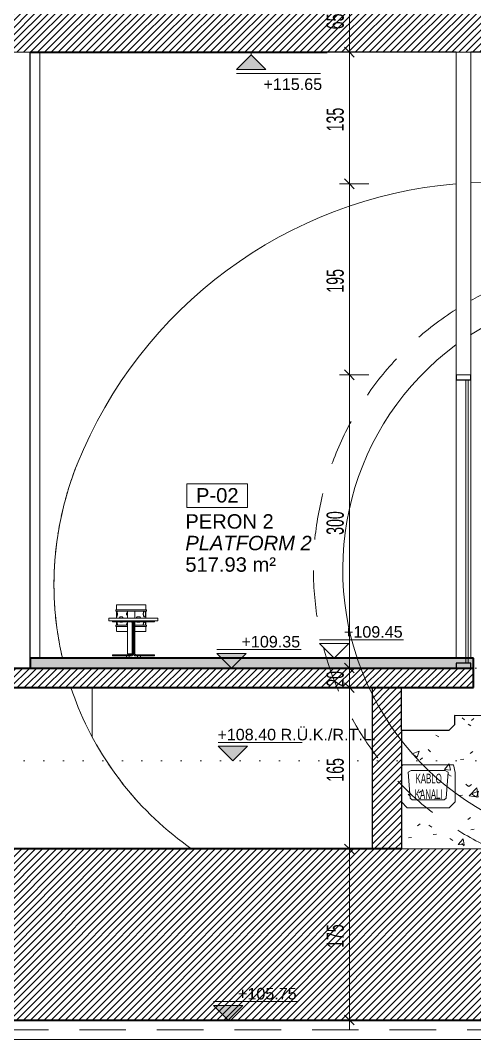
# Model space of a CAD drawing. Header units: centimetres. Extents: x 1976 to 8269, y 9888 to 14030.
# Drawn here: x 5571 to 6036, y 10555 to 11598 of the extents above; entities that cross this region are included whole.
import ezdxf

# ---------------------------------------------------------------- set-up
doc = ezdxf.new("R2010")
doc.units = ezdxf.units.CM
doc.header["$LTSCALE"] = 200
doc.linetypes.add('Dot 1mm', pattern=[0.1, 0, -0.1])
doc.linetypes.add('Overhead', pattern=[0.396875, 0.238125, -0.15875])
for name, color, linetype, lineweight in [('A-ANNO-DIMS', 211, 'Continuous', 9), ('A-ANNO-DIMS-100', 211, 'Continuous', 9), ('A-AREA-IDEN', 2, 'Continuous', 9), ('A-DETL', 90, 'Continuous', 9), ('A-DETL-GENF', 92, 'Continuous', 9), ('A-DETL-MEDM', 33, 'Continuous', 25), ('A-DETL-THIN', 151, 'Continuous', 9), ('A-FLOR', 192, 'Continuous', 9), ('A-FLOR-LEVL', 51, 'Continuous', 9), ('A-FLOR-OVHD', 1, 'Overhead', 9), ('A-FLOR-PATT', 8, 'Continuous', 9), ('A-GLAZ-CURT', 52, 'Continuous', 9), ('A-GLAZ-CWMG', 51, 'Continuous', 9), ('A-WALL', 113, 'Continuous', 9), ('A-WALL-PATT', 111, 'Continuous', 25), ('G-ANNO-DIMS', 111, 'Continuous', 9), ('G-ANNO-TEXT', 231, 'Continuous', 9), ('I-FURN', 30, 'Continuous', 9), ('S-COLS', 52, 'Continuous', 9)]:
    doc.layers.add(name, color=color, linetype=linetype, lineweight=lineweight)
doc.styles.add('Arial_3', font='arial.ttf', dxfattribs={"height": 14.752994})
doc.styles.add('Arial_5', font='arial.ttf', dxfattribs={"height": 11.802395})
doc.styles.add('Arial_I', font='ariali.ttf', dxfattribs={"height": 14.752994})
doc.styles.add('Swis721 LtCn BT_1', font='swisscl.ttf', dxfattribs={"width": 0.8, "height": 9.799692})
doc.styles.add('Swis721 LtCn BT_2', font='swisscl.ttf', dxfattribs={"width": 0.8, "height": 17.639445})
doc.dimstyles.new('IUAS_DIMENSION_INSIDE_100', dxfattribs={"dimscale": 30.48, "dimtxt": 18, "dimasz": 0.328084, "dimexe": 0.328084, "dimexo": 0.0625, "dimgap": 0, "dimtad": 1, "dimdec": 0, "dimdsep": 46, "dimtxsty": 'Swis721 LtCn BT_2', "dimblk1": 'OBLIQUE', "dimblk2": 'OBLIQUE', "dimsah": 1, "dimcen": 0.09, "dimdle": 0.328084, "dimazin": 0, "dimtfac": 1, "dimtdec": 4, "dimtix": 1, "dimtmove": 0, "dimatfit": 3, "dimfxl": 0.656168, "dimfxlon": 1, "dimtvp": 1, "dimtolj": 1, "dimtzin": 0, "dimarcsym": 2})
pattern_1 = [(45, (4932.762, 11977.5), (-3.535534, 3.535534), [])]
pattern_2 = [(50, (4932.76, 11977.5), (72.8738, -6.376), [7.62, -83.82]), (355, (4932.76, 11977.5), (-14.097, 76.4224), [6.096, -67.056]), (100.451, (4938.835, 11976.97), (58.777, 70.0469), [6.476, -71.236]), (46.184, (4932.76, 11997.82), (108.4314, -16.8175), [11.43, -125.73]), (96.636, (4941.8, 11996.42), (94.961, 98.971), [9.714, -106.854]), (351.184, (4932.76, 11997.82), (94.962, 98.97), [9.144, -100.584]), (21, (4942.92, 11992.74), (60.6457, -40.9065), [7.62, -83.82]), (326, (4942.92, 11992.74), (24.7208, 73.675), [6.096, -67.056]), (71.451, (4947.976, 11989.33), (85.367, 32.7687), [6.476, -71.236]), (37.5, (4932.762, 11977.5), (1.23552, 33.82243), [3.353, -62.89, 3.353, -64.719, -67.31]), (37.5, (4932.762, 11977.5), (1.23552, 33.82243), [-134.315, 3.353, -63.957]), (7.5, (4932.762, 11977.5), (26.72815, 40.07255), [3.353, -35.458, 3.353, -61.366, -25.654]), (7.5, (4932.762, 11977.5), (26.72815, 40.07255), [-103.53, 3.353, -22.301]), (327.5, (4910.105, 11977.5), (54.23632, -2.2921), [3.353, -22.047, 3.353, -75.895, -105.156]), (327.5, (4910.105, 11977.5), (54.23632, -2.2921), [-104.648, 3.353, -101.803]), (317.5, (4899.945, 11977.5), (59.2516, 10.1701), [3.353, -29.667, 3.353, -49.276, -74.676]), (317.5, (4899.945, 11977.5), (59.2516, 10.1701), [-85.649, 3.353, -71.323])]

# ---------------------------------------------------------------- blocks, each defined once
blk = doc.blocks.new('p1 tüneli2 - p1 tüneli-1427850-B')
at = {"layer": 'A-FLOR'}
for p, q in [((5644.1, 10915), (5644.1, 10864.6)), ((5745.9, 10750.1), (5746, 10750))]:
    blk.add_line(p, q, dxfattribs=at)
for start, end in [(158.0763, 161.3018), (162.3681, 164.5287), (165.8017, 167.7574), (169.1125, 170.9889), (172.3825, 174.2242), (175.6338, 177.4656), (178.8752, 180.717), (182.1105, 183.9869), (185.342, 187.2977), (188.5707, 190.7311), (191.7976, 193.2383), (209.9733, 211.5019), (213.3703, 214.865), (216.7866, 218.2281), (220.2454, 221.5912)]:
    blk.add_arc((5934.9, 11020.5), 330, start, end, dxfattribs=at)
blk = doc.blocks.new('System Panel - Glazed-1528178-B')
at = {"layer": 'A-GLAZ-CURT', "lineweight": 18}
for p, q in [((6029, 11230), (6026.5, 11230)), ((6026.5, 11230), (6026.5, 10940)), ((6029, 10940), (6029, 11230)), ((6026.5, 10940), (6029, 10940))]:
    blk.add_line(p, q, dxfattribs=at)
blk = doc.blocks.new('Rectangular Mullion - 50 x 150mm-1528173-B')
at = {"layer": 'A-GLAZ-CWMG', "lineweight": 25}
for p, q in [((6016.5, 11235), (6016.5, 11230)), ((6016.5, 11230), (6031.5, 11230)), ((6031.5, 11230), (6031.5, 11235))]:
    blk.add_line(p, q, dxfattribs=at)
blk = doc.blocks.new('Rectangular Mullion - 50 x 150mm-1528175-B')
at = {"layer": 'A-GLAZ-CWMG', "lineweight": 25}
for p, q in [((6031.5, 10940), (6016.5, 10940)), ((6016.5, 10940), (6016.5, 10935)), ((6031.5, 10935), (6031.5, 10940)), ((6016.5, 10935), (6031.5, 10935))]:
    blk.add_line(p, q, dxfattribs=at)
blk = doc.blocks.new('Rectangular Mullion - 50 x 150mm-1528176-B')
at = {"layer": 'A-GLAZ-CWMG'}
for p, q in [((6016.5, 11230), (6016.5, 10945)), ((6031.5, 11230), (6031.5, 10945))]:
    blk.add_line(p, q, dxfattribs=at)
blk = doc.blocks.new('FP_29-B')
at = {"layer": 'I-FURN'}
for p, q in [((5668.8, 10993.1), (5669.4, 10993.1)), ((5668.8, 10992.7), (5668.8, 10993.1)), ((5668.8, 10992.3), (5668.8, 10992.7)), ((5668.8, 10991.9), (5668.8, 10992.3)), ((5668.8, 10991.5), (5668.8, 10991.9)), ((5668.8, 10988.9), (5668.8, 10989.3)), ((5668.8, 10988.5), (5668.8, 10988.9)), ((5668.8, 10988.1), (5668.8, 10988.5)), ((5668.8, 10987.6), (5668.8, 10988.1)), ((5668.9, 10993.4), (5668.9, 10986)), ((5669.5, 10992.7), (5669.4, 10993.1)), ((5669.4, 10987.6), (5669.5, 10988.1)), ((5669.6, 10992.2), (5669.5, 10992.7)), ((5669.5, 10988.1), (5669.6, 10988.5)), ((5669.7, 10991.8), (5669.6, 10992.2)), ((5669.6, 10988.5), (5669.7, 10989)), ((5669.8, 10991.3), (5669.7, 10991.8)), ((5669.7, 10989), (5669.8, 10989.5)), ((5669.9, 10990.8), (5669.8, 10991.3)), ((5669.8, 10989.5), (5669.9, 10989.9)), ((5670, 10990.4), (5669.9, 10990.8)), ((5669.9, 10989.9), (5670, 10990.4)), ((5672.5, 10993.1), (5672.4, 10993.4)), ((5672.5, 10993.1), (5674.8, 10993.1)), ((5674.8, 10993.1), (5675, 10993.4)), ((5679.1, 10990.4), (5679.3, 10990.8)), ((5679.3, 10989.9), (5679.1, 10990.4)), ((5679.3, 10990.8), (5679.6, 10991.3)), ((5679.6, 10989.5), (5679.3, 10989.9)), ((5679.6, 10991.3), (5679.8, 10991.8)), ((5679.8, 10989), (5679.6, 10989.5)), ((5679.8, 10991.8), (5680.1, 10992.2)), ((5680.1, 10988.5), (5679.8, 10989)), ((5690, 10993.1), (5689.8, 10993.4)), ((5690, 10993.1), (5692.8, 10993.1)), ((5692.8, 10993.1), (5692.9, 10993.4)), ((5696.1, 10990.4), (5696.3, 10990.8)), ((5696.3, 10989.9), (5696.1, 10990.4)), ((5696.3, 10990.8), (5696.5, 10991.3)), ((5696.5, 10989.5), (5696.3, 10989.9)), ((5696.5, 10991.3), (5696.6, 10991.8)), ((5696.6, 10989), (5696.5, 10989.5)), ((5696.6, 10991.8), (5696.7, 10992.2)), ((5696.7, 10988.5), (5696.6, 10989)), ((5696.7, 10992.2), (5696.9, 10992.7)), ((5696.9, 10988.1), (5696.7, 10988.5)), ((5696.9, 10992.7), (5697, 10993.1)), ((5697, 10987.6), (5696.9, 10988.1)), ((5697, 10993.1), (5698.3, 10993.1)), ((5698.4, 10992.7), (5698.3, 10993.1)), ((5698.3, 10987.6), (5698.4, 10988.1)), ((5698.5, 10992.2), (5698.4, 10992.7)), ((5698.4, 10988.1), (5698.5, 10988.5)), ((5698.5, 10991.8), (5698.5, 10992.2)), ((5698.6, 10991.3), (5698.5, 10991.8)), ((5698.5, 10989), (5698.6, 10989.5)), ((5698.5, 10988.5), (5698.5, 10989)), ((5698.7, 10990.8), (5698.6, 10991.3)), ((5698.6, 10989.5), (5698.7, 10989.9)), ((5698.7, 10990.4), (5698.7, 10990.8)), ((5698.7, 10989.9), (5698.7, 10990.4)), ((5698.9, 10986), (5698.9, 10993.4)), ((5668.8, 10987.6), (5669.4, 10987.6)), ((5668.8, 10982.1), (5669.4, 10982.1)), ((5668.8, 10981.7), (5668.8, 10982.1)), ((5668.8, 10981.3), (5668.8, 10981.7)), ((5668.8, 10980.9), (5668.8, 10981.3)), ((5668.8, 10980.5), (5668.8, 10980.9)), ((5668.9, 10982.3), (5668.9, 10978.8)), ((5669.5, 10981.7), (5669.4, 10982.1)), ((5669.6, 10981.2), (5669.5, 10981.7)), ((5669.7, 10980.8), (5669.6, 10981.2)), ((5669.8, 10980.3), (5669.7, 10980.8)), ((5669.9, 10979.8), (5669.8, 10980.3)), ((5669.8, 10978.8), (5669.9, 10979.1)), ((5670, 10979.4), (5669.9, 10979.8)), ((5669.9, 10979.1), (5670, 10979.4)), ((5671.9, 10986), (5672, 10986.3)), ((5672, 10986.3), (5672.2, 10986.7)), ((5672.2, 10986.7), (5672.3, 10987.2)), ((5672.3, 10987.2), (5672.5, 10987.6)), ((5672.5, 10982.1), (5672.4, 10982.3)), ((5672.5, 10987.6), (5674.8, 10987.6)), ((5672.5, 10982.1), (5674.8, 10982.1)), ((5675.1, 10987.2), (5674.8, 10987.6)), ((5674.8, 10982.1), (5674.9, 10982.3)), ((5675.3, 10986.7), (5675.1, 10987.2)), ((5675.5, 10986.3), (5675.3, 10986.7)), ((5675.6, 10986), (5675.5, 10986.3)), ((5679.1, 10979.4), (5679.3, 10979.8)), ((5679.2, 10979.1), (5679.1, 10979.4)), ((5679.4, 10978.8), (5679.2, 10979.1)), ((5679.3, 10979.8), (5679.6, 10980.3)), ((5679.6, 10980.3), (5679.8, 10980.8)), ((5679.8, 10980.8), (5680.1, 10981.2)), ((5689.1, 10986), (5689.3, 10986.3)), ((5689.3, 10986.3), (5689.5, 10986.7)), ((5689.5, 10986.7), (5689.8, 10987.2)), ((5689.8, 10987.2), (5690, 10987.6)), ((5690, 10982.1), (5689.9, 10982.3)), ((5690, 10987.6), (5692.8, 10987.6)), ((5690, 10982.1), (5692.8, 10982.1)), ((5693, 10987.2), (5692.8, 10987.6)), ((5692.8, 10982.1), (5692.8, 10982.3)), ((5693.2, 10986.7), (5693, 10987.2)), ((5693.4, 10986.3), (5693.2, 10986.7)), ((5693.5, 10986), (5693.4, 10986.3)), ((5696.1, 10979.4), (5696.3, 10979.8)), ((5696.2, 10979.1), (5696.1, 10979.4)), ((5696.3, 10978.8), (5696.2, 10979.1)), ((5696.3, 10979.8), (5696.5, 10980.3)), ((5696.5, 10980.3), (5696.6, 10980.8)), ((5696.6, 10980.8), (5696.7, 10981.2)), ((5696.7, 10981.2), (5696.9, 10981.7)), ((5696.9, 10981.7), (5697, 10982.1)), ((5697, 10987.6), (5698.3, 10987.6)), ((5697, 10982.1), (5698.3, 10982.1)), ((5698.4, 10981.7), (5698.3, 10982.1)), ((5698.5, 10981.2), (5698.4, 10981.7)), ((5698.5, 10980.8), (5698.5, 10981.2)), ((5698.6, 10980.3), (5698.5, 10980.8)), ((5698.7, 10979.8), (5698.6, 10980.3)), ((5698.6, 10978.8), (5698.7, 10979.1)), ((5698.7, 10979.4), (5698.7, 10979.8)), ((5698.7, 10979.1), (5698.7, 10979.4)), ((5698.9, 10978.8), (5698.9, 10982.3))]:
    blk.add_line(p, q, dxfattribs=at)
blk = doc.blocks.new('metro çöp kutusu - metro çöp kutusu-V28-B')
at = {"layer": 'I-FURN'}
for p, q in [((5668.9, 10999.8), (5668.9, 10994.7)), ((5698.9, 10999.8), (5668.9, 10999.8)), ((5698.9, 10994.7), (5698.9, 10999.8)), ((5668.3, 10994.7), (5668.3, 10993.4)), ((5699.5, 10994.7), (5668.3, 10994.7)), ((5668.3, 10993.4), (5680.1, 10993.4)), ((5680.1, 10986), (5680.1, 10993.4)), ((5687.7, 10993.4), (5680.1, 10993.4)), ((5687.7, 10993.4), (5687.7, 10986)), ((5687.8, 10993.4), (5699.5, 10993.4)), ((5699.5, 10993.4), (5699.5, 10994.7)), ((5668.3, 10978.8), (5668.3, 10977.6)), ((5680.1, 10978.8), (5668.4, 10978.8)), ((5680.1, 10977.6), (5668.4, 10977.6)), ((5668.9, 10977.6), (5668.9, 10972.5)), ((5680.1, 10949.6), (5680.1, 10982.3)), ((5687.7, 10983.5), (5687.7, 10983.2)), ((5687.7, 10981.9), (5687.7, 10949.6)), ((5699.4, 10978.8), (5687.7, 10978.8)), ((5699.4, 10977.6), (5687.7, 10977.6)), ((5698.9, 10972.5), (5698.9, 10977.6)), ((5699.5, 10977.6), (5699.5, 10978.8)), ((5680.1, 10972.5), (5669.1, 10972.5)), ((5698.8, 10972.5), (5687.7, 10972.5)), ((5685, 10949.6), (5680.1, 10949.6)), ((5686.3, 10949.6), (5686.1, 10949.6)), ((5687.7, 10949.6), (5687.4, 10949.6))]:
    blk.add_line(p, q, dxfattribs=at)
blk.add_blockref('FP_29-B', (0, 0), dxfattribs=at)
blk = doc.blocks.new('metro bank - 8_ Bench-V30-B')
at = {"layer": 'I-FURN'}
for p, q in [((5661.2, 10986), (5711.2, 10986)), ((5661.2, 10983.5), (5661.2, 10986)), ((5711.2, 10983.5), (5661.2, 10983.5)), ((5664.7, 10982.5), (5664.7, 10983.5)), ((5664.7, 10982.3), (5664.7, 10982.5)), ((5664.7, 10982.5), (5683.7, 10982.5)), ((5664.7, 10982.3), (5683.7, 10982.3)), ((5664.7, 10982.3), (5683.7, 10982.3)), ((5664.7, 10982.3), (5683.7, 10982.3)), ((5664.7, 10982.3), (5664.8, 10982.3)), ((5664.7, 10982.3), (5664.8, 10982.3)), ((5685, 10981), (5685, 10950)), ((5685, 10981), (5685, 10950)), ((5685, 10981), (5685, 10950)), ((5685.2, 10981), (5685.2, 10950)), ((5686.2, 10950), (5686.2, 10981)), ((5686.2, 10981), (5686.2, 10950)), ((5687.2, 10950), (5687.2, 10981)), ((5687.4, 10950), (5687.4, 10981)), ((5687.4, 10950), (5687.4, 10981)), ((5687.4, 10981), (5687.4, 10950)), ((5707.7, 10982.5), (5688.7, 10982.5)), ((5688.7, 10982.3), (5707.7, 10982.3)), ((5688.7, 10982.3), (5707.7, 10982.3)), ((5707.7, 10982.3), (5688.7, 10982.3)), ((5707.7, 10983.5), (5707.7, 10982.5)), ((5707.7, 10982.5), (5707.7, 10982.3)), ((5711.2, 10986), (5711.2, 10983.5)), ((5683.7, 10948.7), (5664.7, 10948.7)), ((5683.7, 10948.7), (5664.7, 10948.7)), ((5664.7, 10948.5), (5664.7, 10948.7)), ((5683.7, 10948.7), (5664.7, 10948.7)), ((5664.8, 10948.7), (5664.7, 10948.7)), ((5664.8, 10948.7), (5664.7, 10948.7)), ((5664.7, 10948.5), (5664.7, 10947.5)), ((5683.7, 10948.5), (5664.7, 10948.5)), ((5664.7, 10947.5), (5683.7, 10947.5)), ((5679, 10947.5), (5679, 10946)), ((5682, 10946), (5682, 10947.5)), ((5707.7, 10948.7), (5688.7, 10948.7)), ((5707.7, 10948.7), (5688.7, 10948.7)), ((5688.7, 10948.7), (5707.7, 10948.7)), ((5707.7, 10948.5), (5688.7, 10948.5)), ((5688.7, 10947.5), (5707.7, 10947.5)), ((5690.5, 10947.5), (5690.5, 10946)), ((5693.5, 10946), (5693.5, 10947.5)), ((5707.7, 10948.7), (5707.7, 10948.5)), ((5707.7, 10947.5), (5707.7, 10948.5)), ((5680.5, 10946), (5679, 10946)), ((5682, 10946), (5680.5, 10946)), ((5692, 10946), (5690.5, 10946)), ((5693.5, 10946), (5692, 10946))]:
    blk.add_line(p, q, dxfattribs=at)
at = {"layer": 'I-FURN', "flags": 128}
for points in [[(5683.7, 10982.3), (5683.8, 10982.3), (5683.8, 10982.3), (5683.9, 10982.3), (5683.9, 10982.3), (5684, 10982.2), (5684, 10982.2), (5684.1, 10982.2), (5684.1, 10982.2), (5684.1, 10982.2), (5684.2, 10982.2), (5684.2, 10982.2), (5684.3, 10982.1), (5684.3, 10982.1), (5684.4, 10982.1), (5684.4, 10982.1), (5684.5, 10982), (5684.5, 10982), (5684.5, 10982), (5684.6, 10981.9), (5684.6, 10981.9), (5684.6, 10981.9), (5684.7, 10981.8), (5684.7, 10981.8), (5684.7, 10981.7), (5684.8, 10981.7), (5684.8, 10981.6), (5684.8, 10981.6), (5684.8, 10981.6), (5684.9, 10981.5), (5684.9, 10981.5), (5684.9, 10981.4), (5684.9, 10981.4), (5684.9, 10981.3), (5684.9, 10981.3), (5685, 10981.2), (5685, 10981.2), (5685, 10981.1), (5685, 10981.1), (5685, 10981), (5685, 10981)], [(5683.7, 10982.3), (5683.8, 10982.3), (5683.8, 10982.3), (5683.9, 10982.3), (5683.9, 10982.3), (5684, 10982.2), (5684, 10982.2), (5684.1, 10982.2), (5684.1, 10982.2), (5684.1, 10982.2), (5684.2, 10982.2), (5684.2, 10982.2), (5684.3, 10982.1), (5684.3, 10982.1), (5684.4, 10982.1), (5684.4, 10982.1), (5684.5, 10982), (5684.5, 10982), (5684.5, 10982), (5684.6, 10981.9), (5684.6, 10981.9), (5684.6, 10981.9), (5684.7, 10981.8), (5684.7, 10981.8), (5684.7, 10981.7), (5684.8, 10981.7), (5684.8, 10981.6), (5684.8, 10981.6), (5684.8, 10981.6), (5684.9, 10981.5), (5684.9, 10981.5), (5684.9, 10981.4), (5684.9, 10981.4), (5684.9, 10981.3), (5684.9, 10981.3), (5685, 10981.2), (5685, 10981.2), (5685, 10981.1), (5685, 10981.1), (5685, 10981), (5685, 10981)], [(5683.7, 10982.3), (5683.8, 10982.3), (5683.8, 10982.3), (5683.9, 10982.3), (5683.9, 10982.3), (5684, 10982.2), (5684, 10982.2), (5684.1, 10982.2), (5684.1, 10982.2), (5684.1, 10982.2), (5684.2, 10982.2), (5684.2, 10982.2), (5684.3, 10982.1), (5684.3, 10982.1), (5684.4, 10982.1), (5684.4, 10982.1), (5684.5, 10982), (5684.5, 10982), (5684.5, 10982), (5684.6, 10981.9), (5684.6, 10981.9), (5684.6, 10981.9), (5684.7, 10981.8), (5684.7, 10981.8), (5684.7, 10981.7), (5684.8, 10981.7), (5684.8, 10981.6), (5684.8, 10981.6), (5684.8, 10981.6), (5684.9, 10981.5), (5684.9, 10981.5), (5684.9, 10981.4), (5684.9, 10981.4), (5684.9, 10981.3), (5684.9, 10981.3), (5685, 10981.2), (5685, 10981.2), (5685, 10981.1), (5685, 10981.1), (5685, 10981), (5685, 10981)], [(5683.7, 10982.3), (5683.8, 10982.3), (5683.8, 10982.3), (5683.9, 10982.3), (5683.9, 10982.3), (5684, 10982.2), (5684, 10982.2), (5684.1, 10982.2), (5684.1, 10982.2), (5684.1, 10982.2), (5684.2, 10982.2), (5684.2, 10982.2), (5684.3, 10982.1), (5684.3, 10982.1), (5684.4, 10982.1), (5684.4, 10982.1), (5684.5, 10982), (5684.5, 10982), (5684.5, 10982), (5684.6, 10981.9), (5684.6, 10981.9), (5684.6, 10981.9), (5684.7, 10981.8), (5684.7, 10981.8), (5684.7, 10981.7), (5684.8, 10981.7), (5684.8, 10981.6), (5684.8, 10981.6), (5684.8, 10981.6), (5684.9, 10981.5), (5684.9, 10981.5), (5684.9, 10981.4), (5684.9, 10981.4), (5684.9, 10981.3), (5684.9, 10981.3), (5685, 10981.2), (5685, 10981.2), (5685, 10981.1), (5685, 10981.1), (5685, 10981), (5685, 10981)], [(5687.4, 10981), (5687.4, 10981.1), (5687.4, 10981.1), (5687.4, 10981.2), (5687.5, 10981.2), (5687.5, 10981.3), (5687.5, 10981.3), (5687.5, 10981.4), (5687.5, 10981.4), (5687.5, 10981.5), (5687.5, 10981.5), (5687.6, 10981.5), (5687.6, 10981.6), (5687.6, 10981.6), (5687.6, 10981.7), (5687.7, 10981.7), (5687.7, 10981.8), (5687.7, 10981.8), (5687.8, 10981.8), (5687.8, 10981.9), (5687.8, 10981.9), (5687.9, 10981.9), (5687.9, 10982), (5687.9, 10982), (5688, 10982), (5688, 10982.1), (5688.1, 10982.1), (5688.1, 10982.1), (5688.2, 10982.1), (5688.2, 10982.2), (5688.2, 10982.2), (5688.3, 10982.2), (5688.3, 10982.2), (5688.4, 10982.2), (5688.4, 10982.2), (5688.5, 10982.3), (5688.5, 10982.3), (5688.6, 10982.3), (5688.6, 10982.3), (5688.7, 10982.3), (5688.7, 10982.3)], [(5687.4, 10981), (5687.4, 10981.1), (5687.4, 10981.1), (5687.4, 10981.2), (5687.5, 10981.2), (5687.5, 10981.3), (5687.5, 10981.3), (5687.5, 10981.4), (5687.5, 10981.4), (5687.5, 10981.5), (5687.5, 10981.5), (5687.6, 10981.5), (5687.6, 10981.6), (5687.6, 10981.6), (5687.6, 10981.7), (5687.7, 10981.7), (5687.7, 10981.8), (5687.7, 10981.8), (5687.8, 10981.8), (5687.8, 10981.9), (5687.8, 10981.9), (5687.9, 10981.9), (5687.9, 10982), (5687.9, 10982), (5688, 10982), (5688, 10982.1), (5688.1, 10982.1), (5688.1, 10982.1), (5688.2, 10982.1), (5688.2, 10982.2), (5688.2, 10982.2), (5688.3, 10982.2), (5688.3, 10982.2), (5688.4, 10982.2), (5688.4, 10982.2), (5688.5, 10982.3), (5688.5, 10982.3), (5688.6, 10982.3), (5688.6, 10982.3), (5688.7, 10982.3), (5688.7, 10982.3)], [(5687.4, 10981), (5687.4, 10981.1), (5687.4, 10981.1), (5687.4, 10981.2), (5687.5, 10981.2), (5687.5, 10981.3), (5687.5, 10981.3), (5687.5, 10981.4), (5687.5, 10981.4), (5687.5, 10981.5), (5687.5, 10981.5), (5687.6, 10981.5), (5687.6, 10981.6), (5687.6, 10981.6), (5687.6, 10981.7), (5687.7, 10981.7), (5687.7, 10981.8), (5687.7, 10981.8), (5687.8, 10981.8), (5687.8, 10981.9), (5687.8, 10981.9), (5687.9, 10981.9), (5687.9, 10982), (5687.9, 10982), (5688, 10982), (5688, 10982.1), (5688.1, 10982.1), (5688.1, 10982.1), (5688.2, 10982.1), (5688.2, 10982.2), (5688.2, 10982.2), (5688.3, 10982.2), (5688.3, 10982.2), (5688.4, 10982.2), (5688.4, 10982.2), (5688.5, 10982.3), (5688.5, 10982.3), (5688.6, 10982.3), (5688.6, 10982.3), (5688.7, 10982.3), (5688.7, 10982.3)], [(5687.4, 10981), (5687.4, 10981.1), (5687.4, 10981.1), (5687.4, 10981.2), (5687.5, 10981.2), (5687.5, 10981.3), (5687.5, 10981.3), (5687.5, 10981.4), (5687.5, 10981.4), (5687.5, 10981.5), (5687.5, 10981.5), (5687.6, 10981.5), (5687.6, 10981.6), (5687.6, 10981.6), (5687.6, 10981.7), (5687.7, 10981.7), (5687.7, 10981.8), (5687.7, 10981.8), (5687.8, 10981.8), (5687.8, 10981.9), (5687.8, 10981.9), (5687.9, 10981.9), (5687.9, 10982), (5687.9, 10982), (5688, 10982), (5688, 10982.1), (5688.1, 10982.1), (5688.1, 10982.1), (5688.2, 10982.1), (5688.2, 10982.2), (5688.2, 10982.2), (5688.3, 10982.2), (5688.3, 10982.2), (5688.4, 10982.2), (5688.4, 10982.2), (5688.5, 10982.3), (5688.5, 10982.3), (5688.6, 10982.3), (5688.6, 10982.3), (5688.7, 10982.3), (5688.7, 10982.3)], [(5685, 10950), (5685, 10950), (5685, 10949.9), (5685, 10949.9), (5685, 10949.8), (5684.9, 10949.8), (5684.9, 10949.7), (5684.9, 10949.7), (5684.9, 10949.6), (5684.9, 10949.6), (5684.9, 10949.5), (5684.8, 10949.5), (5684.8, 10949.4), (5684.8, 10949.4), (5684.8, 10949.3), (5684.7, 10949.3), (5684.7, 10949.3), (5684.7, 10949.2), (5684.7, 10949.2), (5684.6, 10949.1), (5684.6, 10949.1), (5684.5, 10949.1), (5684.5, 10949), (5684.5, 10949), (5684.4, 10949), (5684.4, 10948.9), (5684.3, 10948.9), (5684.3, 10948.9), (5684.3, 10948.9), (5684.2, 10948.8), (5684.2, 10948.8), (5684.1, 10948.8), (5684.1, 10948.8), (5684, 10948.8), (5684, 10948.8), (5683.9, 10948.8), (5683.9, 10948.8), (5683.8, 10948.7), (5683.8, 10948.7), (5683.7, 10948.7), (5683.7, 10948.7)], [(5685, 10950), (5685, 10950), (5685, 10949.9), (5685, 10949.9), (5685, 10949.8), (5684.9, 10949.8), (5684.9, 10949.7), (5684.9, 10949.7), (5684.9, 10949.6), (5684.9, 10949.6), (5684.9, 10949.5), (5684.8, 10949.5), (5684.8, 10949.4), (5684.8, 10949.4), (5684.8, 10949.3), (5684.7, 10949.3), (5684.7, 10949.3), (5684.7, 10949.2), (5684.7, 10949.2), (5684.6, 10949.1), (5684.6, 10949.1), (5684.5, 10949.1), (5684.5, 10949), (5684.5, 10949), (5684.4, 10949), (5684.4, 10948.9), (5684.3, 10948.9), (5684.3, 10948.9), (5684.3, 10948.9), (5684.2, 10948.8), (5684.2, 10948.8), (5684.1, 10948.8), (5684.1, 10948.8), (5684, 10948.8), (5684, 10948.8), (5683.9, 10948.8), (5683.9, 10948.8), (5683.8, 10948.7), (5683.8, 10948.7), (5683.7, 10948.7), (5683.7, 10948.7)], [(5685, 10950), (5685, 10950), (5685, 10949.9), (5685, 10949.9), (5685, 10949.8), (5684.9, 10949.8), (5684.9, 10949.7), (5684.9, 10949.7), (5684.9, 10949.6), (5684.9, 10949.6), (5684.9, 10949.5), (5684.8, 10949.5), (5684.8, 10949.4), (5684.8, 10949.4), (5684.8, 10949.3), (5684.7, 10949.3), (5684.7, 10949.3), (5684.7, 10949.2), (5684.7, 10949.2), (5684.6, 10949.1), (5684.6, 10949.1), (5684.5, 10949.1), (5684.5, 10949), (5684.5, 10949), (5684.4, 10949), (5684.4, 10948.9), (5684.3, 10948.9), (5684.3, 10948.9), (5684.3, 10948.9), (5684.2, 10948.8), (5684.2, 10948.8), (5684.1, 10948.8), (5684.1, 10948.8), (5684, 10948.8), (5684, 10948.8), (5683.9, 10948.8), (5683.9, 10948.8), (5683.8, 10948.7), (5683.8, 10948.7), (5683.7, 10948.7), (5683.7, 10948.7)], [(5685, 10950), (5685, 10950), (5685, 10949.9), (5685, 10949.9), (5685, 10949.8), (5684.9, 10949.8), (5684.9, 10949.7), (5684.9, 10949.7), (5684.9, 10949.6), (5684.9, 10949.6), (5684.9, 10949.5), (5684.8, 10949.5), (5684.8, 10949.4), (5684.8, 10949.4), (5684.8, 10949.3), (5684.7, 10949.3), (5684.7, 10949.3), (5684.7, 10949.2), (5684.7, 10949.2), (5684.6, 10949.1), (5684.6, 10949.1), (5684.5, 10949.1), (5684.5, 10949), (5684.5, 10949), (5684.4, 10949), (5684.4, 10948.9), (5684.3, 10948.9), (5684.3, 10948.9), (5684.3, 10948.9), (5684.2, 10948.8), (5684.2, 10948.8), (5684.1, 10948.8), (5684.1, 10948.8), (5684, 10948.8), (5684, 10948.8), (5683.9, 10948.8), (5683.9, 10948.8), (5683.8, 10948.7), (5683.8, 10948.7), (5683.7, 10948.7), (5683.7, 10948.7)], [(5688.7, 10948.7), (5688.7, 10948.7), (5688.6, 10948.7), (5688.6, 10948.7), (5688.5, 10948.8), (5688.5, 10948.8), (5688.4, 10948.8), (5688.4, 10948.8), (5688.3, 10948.8), (5688.3, 10948.8), (5688.2, 10948.8), (5688.2, 10948.9), (5688.1, 10948.9), (5688.1, 10948.9), (5688, 10948.9), (5688, 10949), (5687.9, 10949), (5687.9, 10949), (5687.9, 10949.1), (5687.8, 10949.1), (5687.8, 10949.1), (5687.8, 10949.2), (5687.7, 10949.2), (5687.7, 10949.2), (5687.7, 10949.3), (5687.6, 10949.3), (5687.6, 10949.4), (5687.6, 10949.4), (5687.6, 10949.5), (5687.5, 10949.5), (5687.5, 10949.5), (5687.5, 10949.6), (5687.5, 10949.6), (5687.5, 10949.7), (5687.5, 10949.7), (5687.5, 10949.8), (5687.4, 10949.8), (5687.4, 10949.9), (5687.4, 10949.9), (5687.4, 10950), (5687.4, 10950)], [(5688.7, 10948.7), (5688.7, 10948.7), (5688.6, 10948.7), (5688.6, 10948.7), (5688.5, 10948.8), (5688.5, 10948.8), (5688.4, 10948.8), (5688.4, 10948.8), (5688.3, 10948.8), (5688.3, 10948.8), (5688.2, 10948.8), (5688.2, 10948.9), (5688.1, 10948.9), (5688.1, 10948.9), (5688, 10948.9), (5688, 10949), (5687.9, 10949), (5687.9, 10949), (5687.9, 10949.1), (5687.8, 10949.1), (5687.8, 10949.1), (5687.8, 10949.2), (5687.7, 10949.2), (5687.7, 10949.2), (5687.7, 10949.3), (5687.6, 10949.3), (5687.6, 10949.4), (5687.6, 10949.4), (5687.6, 10949.5), (5687.5, 10949.5), (5687.5, 10949.5), (5687.5, 10949.6), (5687.5, 10949.6), (5687.5, 10949.7), (5687.5, 10949.7), (5687.5, 10949.8), (5687.4, 10949.8), (5687.4, 10949.9), (5687.4, 10949.9), (5687.4, 10950), (5687.4, 10950)], [(5688.7, 10948.7), (5688.7, 10948.7), (5688.6, 10948.7), (5688.6, 10948.7), (5688.5, 10948.8), (5688.5, 10948.8), (5688.4, 10948.8), (5688.4, 10948.8), (5688.3, 10948.8), (5688.3, 10948.8), (5688.2, 10948.8), (5688.2, 10948.9), (5688.1, 10948.9), (5688.1, 10948.9), (5688, 10948.9), (5688, 10949), (5687.9, 10949), (5687.9, 10949), (5687.9, 10949.1), (5687.8, 10949.1), (5687.8, 10949.1), (5687.8, 10949.2), (5687.7, 10949.2), (5687.7, 10949.2), (5687.7, 10949.3), (5687.6, 10949.3), (5687.6, 10949.4), (5687.6, 10949.4), (5687.6, 10949.5), (5687.5, 10949.5), (5687.5, 10949.5), (5687.5, 10949.6), (5687.5, 10949.6), (5687.5, 10949.7), (5687.5, 10949.7), (5687.5, 10949.8), (5687.4, 10949.8), (5687.4, 10949.9), (5687.4, 10949.9), (5687.4, 10950), (5687.4, 10950)], [(5688.7, 10948.7), (5688.7, 10948.7), (5688.6, 10948.7), (5688.6, 10948.7), (5688.5, 10948.8), (5688.5, 10948.8), (5688.4, 10948.8), (5688.4, 10948.8), (5688.3, 10948.8), (5688.3, 10948.8), (5688.2, 10948.8), (5688.2, 10948.9), (5688.1, 10948.9), (5688.1, 10948.9), (5688, 10948.9), (5688, 10949), (5687.9, 10949), (5687.9, 10949), (5687.9, 10949.1), (5687.8, 10949.1), (5687.8, 10949.1), (5687.8, 10949.2), (5687.7, 10949.2), (5687.7, 10949.2), (5687.7, 10949.3), (5687.6, 10949.3), (5687.6, 10949.4), (5687.6, 10949.4), (5687.6, 10949.5), (5687.5, 10949.5), (5687.5, 10949.5), (5687.5, 10949.6), (5687.5, 10949.6), (5687.5, 10949.7), (5687.5, 10949.7), (5687.5, 10949.8), (5687.4, 10949.8), (5687.4, 10949.9), (5687.4, 10949.9), (5687.4, 10950), (5687.4, 10950)]]:
    blk.add_lwpolyline(points, dxfattribs=at)
at = {"layer": 'I-FURN'}
for centre, radius, start, end in [((5683.7, 10981), 2.5, 0, 90), ((5683.7, 10981), 1.5, 0, 90), ((5683.7, 10981), 1.27, 0, 90), ((5683.7, 10981), 1.27, 0, 90), ((5688.7, 10981), 2.5, 90, 180), ((5688.7, 10981), 1.5, 90, 180), ((5688.7, 10981), 1.27, 90, 180), ((5688.7, 10981), 1.27, 90, 180), ((5683.7, 10950), 2.5, 270, 0), ((5683.7, 10950), 1.5, 270, 0), ((5683.7, 10950), 1.27, 270, 0), ((5683.7, 10950), 1.27, 270, 0), ((5688.7, 10950), 2.5, 180, 270), ((5688.7, 10950), 1.5, 180, 270), ((5688.7, 10950), 1.27, 180, 270), ((5688.7, 10950), 1.27, 180, 270)]:
    blk.add_arc(centre, radius, start, end, dxfattribs=at)
blk = doc.blocks.new('IUAS_A_ROOM_100S - No_İsmi_Alan-1315501-B')
at = {"layer": 'A-AREA-IDEN'}
for p, q in [((4228.2, 12642.9), (4228.2, 12618.5)), ((4228.2, 12642.9), (4290.2, 12642.9)), ((4290.2, 12642.9), (4290.2, 12618.5)), ((4228.2, 12618.5), (4290.2, 12618.5))]:
    blk.add_line(p, q, dxfattribs=at)
blk = doc.blocks.new('Spot Elevations - IUAS_A_SECTION_FLOOR_CONCRETE-1317280-B')
at = {"layer": 'G-ANNO-DIMS'}
blk.add_hatch(color=256, dxfattribs=at).paths.add_polyline_path([(5801.8, 10950), (5786.8, 10935), (5771.8, 10950)], flags=0)
for p, q in [((5771.8, 10954), (5857.8, 10954)), ((5771.8, 10950), (5801.8, 10950)), ((5786.8, 10935), (5771.8, 10950)), ((5801.8, 10950), (5771.8, 10950)), ((5771.8, 10950), (5786.8, 10935)), ((5801.8, 10950), (5786.8, 10935)), ((5786.8, 10935), (5801.8, 10950))]:
    blk.add_line(p, q, dxfattribs=at)
blk = doc.blocks.new('DIMBLOCK26-B')
at = {"layer": 'A-ANNO-DIMS-100', "transparency": 16777216}
for p, q in [((5887.3, 10750), (5917.3, 10750)), ((5907.3, 10750), (5887.3, 10750)), ((5907.3, 10750), (5902.3, 10755)), ((5907.3, 10565), (5907.3, 10750)), ((5907.3, 10750), (5912.3, 10745)), ((5887.3, 10575), (5917.3, 10575)), ((5907.3, 10575), (5887.3, 10575)), ((5907.3, 10575), (5902.3, 10580)), ((5907.3, 10575), (5912.3, 10570))]:
    blk.add_line(p, q, dxfattribs=at)
at = {"layer": 'A-ANNO-DIMS-100', "color": 0, "transparency": 16777216, "insert": (5883.9, 10648.8), "char_height": 17.64, "width": 32.914, "attachment_point": 1, "rotation": 90, "line_spacing_factor": 0.971848, "style": 'Swis721 LtCn BT_2'}
blk.add_mtext('175', dxfattribs=at)
blk = doc.blocks.new('_Oblique')
at = {"color": 0, "linetype": 'ByBlock', "lineweight": -2}
blk.add_line((-0.5, -0.5), (0.5, 0.5), dxfattribs=at)
blk = doc.blocks.new('DIMBLOCK27-B')
at = {"layer": 'A-ANNO-DIMS-100', "transparency": 16777216}
for p, q in [((5887.3, 10915), (5917.3, 10915)), ((5907.3, 10915), (5887.3, 10915)), ((5907.3, 10915), (5902.3, 10920)), ((5907.3, 10750), (5907.3, 10915)), ((5907.3, 10915), (5912.3, 10910)), ((5887.3, 10750), (5917.3, 10750)), ((5907.3, 10750), (5887.3, 10750)), ((5907.3, 10750), (5902.3, 10755)), ((5907.3, 10750), (5912.3, 10745))]:
    blk.add_line(p, q, dxfattribs=at)
at = {"layer": 'A-ANNO-DIMS-100', "color": 0, "transparency": 16777216, "insert": (5883.9, 10818.8), "char_height": 17.64, "width": 32.914, "attachment_point": 1, "rotation": 90, "line_spacing_factor": 0.971848, "style": 'Swis721 LtCn BT_2'}
blk.add_mtext('165', dxfattribs=at)
blk = doc.blocks.new('DIMBLOCK28-B')
at = {"layer": 'A-ANNO-DIMS-100', "transparency": 16777216}
for p, q in [((5907.3, 10935), (5902.3, 10940)), ((5887.3, 10935), (5917.3, 10935)), ((5907.3, 10935), (5887.3, 10935)), ((5907.3, 10915), (5907.3, 10935)), ((5907.3, 10935), (5912.3, 10930)), ((5887.3, 10915), (5917.3, 10915)), ((5907.3, 10915), (5887.3, 10915)), ((5907.3, 10915), (5902.3, 10920)), ((5907.3, 10915), (5912.3, 10910))]:
    blk.add_line(p, q, dxfattribs=at)
at = {"layer": 'A-ANNO-DIMS-100', "color": 0, "transparency": 16777216, "insert": (5883.9, 10915.9), "char_height": 17.64, "width": 21.943, "attachment_point": 1, "rotation": 90, "line_spacing_factor": 0.971848, "style": 'Swis721 LtCn BT_2'}
blk.add_mtext('20', dxfattribs=at)
blk = doc.blocks.new('DIMBLOCK29-B')
at = {"layer": 'A-ANNO-DIMS-100', "transparency": 16777216}
for p, q in [((5907.3, 11235), (5902.3, 11240)), ((5927.3, 11235), (5897.3, 11235)), ((5907.3, 10935), (5907.3, 11235)), ((5907.3, 11235), (5912.3, 11230)), ((5907.3, 11235), (5927.3, 11235)), ((5907.3, 10935), (5902.3, 10940)), ((5887.3, 10935), (5917.3, 10935)), ((5907.3, 10935), (5887.3, 10935)), ((5907.3, 10935), (5912.3, 10930))]:
    blk.add_line(p, q, dxfattribs=at)
at = {"layer": 'A-ANNO-DIMS-100', "color": 0, "transparency": 16777216, "insert": (5883.9, 11071.3), "char_height": 17.64, "width": 32.914, "attachment_point": 1, "rotation": 90, "line_spacing_factor": 0.971848, "style": 'Swis721 LtCn BT_2'}
blk.add_mtext('300', dxfattribs=at)
blk = doc.blocks.new('DIMBLOCK30-B')
at = {"layer": 'A-ANNO-DIMS-100', "transparency": 16777216}
for p, q in [((5927.3, 11430.3), (5897.3, 11430.3)), ((5907.3, 11430.3), (5902.3, 11435.3)), ((5907.3, 11235), (5907.3, 11430.3)), ((5907.3, 11430.3), (5912.3, 11425.3)), ((5907.3, 11430.3), (5927.3, 11430.3)), ((5907.3, 11235), (5902.3, 11240)), ((5927.3, 11235), (5897.3, 11235)), ((5907.3, 11235), (5912.3, 11230)), ((5907.3, 11235), (5927.3, 11235))]:
    blk.add_line(p, q, dxfattribs=at)
at = {"layer": 'A-ANNO-DIMS-100', "color": 0, "transparency": 16777216, "insert": (5883.9, 11319), "char_height": 17.64, "width": 32.914, "attachment_point": 1, "rotation": 90, "line_spacing_factor": 0.971848, "style": 'Swis721 LtCn BT_2'}
blk.add_mtext('195', dxfattribs=at)
blk = doc.blocks.new('DIMBLOCK31-B')
at = {"layer": 'A-ANNO-DIMS-100', "transparency": 16777216}
for p, q in [((5887.3, 11565), (5917.3, 11565)), ((5907.3, 11565), (5887.3, 11565)), ((5907.3, 11565), (5902.3, 11570)), ((5907.3, 11430.3), (5907.3, 11565)), ((5907.3, 11565), (5912.3, 11560)), ((5927.3, 11430.3), (5897.3, 11430.3)), ((5907.3, 11430.3), (5902.3, 11435.3)), ((5907.3, 11430.3), (5912.3, 11425.3)), ((5907.3, 11430.3), (5927.3, 11430.3))]:
    blk.add_line(p, q, dxfattribs=at)
at = {"layer": 'A-ANNO-DIMS-100', "color": 0, "transparency": 16777216, "insert": (5883.9, 11484), "char_height": 17.64, "width": 32.914, "attachment_point": 1, "rotation": 90, "line_spacing_factor": 0.971848, "style": 'Swis721 LtCn BT_2'}
blk.add_mtext('135', dxfattribs=at)
blk = doc.blocks.new('DIMBLOCK32-B')
at = {"layer": 'A-ANNO-DIMS-100', "transparency": 16777216}
for p, q in [((5907.3, 11630), (5902.3, 11635)), ((5887.3, 11630), (5917.3, 11630)), ((5907.3, 11630), (5887.3, 11630)), ((5907.3, 11565), (5907.3, 11630)), ((5907.3, 11630), (5912.3, 11625)), ((5887.3, 11565), (5917.3, 11565)), ((5907.3, 11565), (5887.3, 11565)), ((5907.3, 11565), (5902.3, 11570)), ((5907.3, 11565), (5912.3, 11560))]:
    blk.add_line(p, q, dxfattribs=at)
at = {"layer": 'A-ANNO-DIMS-100', "color": 0, "transparency": 16777216, "insert": (5883.9, 11588.4), "char_height": 17.64, "width": 21.943, "attachment_point": 1, "rotation": 90, "line_spacing_factor": 0.971848, "style": 'Swis721 LtCn BT_2'}
blk.add_mtext('65', dxfattribs=at)
blk = doc.blocks.new('Spot Elevations - IUAS_A_SECTION_FLOOR_FINISH-1317019-B')
at = {"layer": 'G-ANNO-DIMS'}
for p, q in [((4476.4, 12529), (4562.5, 12529)), ((4476.4, 12525), (4506.4, 12525)), ((4491.4, 12510), (4476.4, 12525)), ((4506.4, 12525), (4491.4, 12510))]:
    blk.add_line(p, q, dxfattribs=at)

msp = doc.modelspace()

# ---------------------------------------------------------------- hatches: boundary and pattern name
at = {"layer": 'A-DETL-GENF', "lineweight": 18}
h = msp.add_hatch(dxfattribs=at)
h.set_pattern_fill('FP_2', color=250, style=0, pattern_type=2)
h.set_pattern_definition(pattern_2)
h.paths.add_polyline_path([(6477.8, 10750), (6550.5, 10750), (6550.5, 10889.2), (6345.8, 10886.2), (6345.6, 10884.9), (6345.1, 10883.7), (6344.4, 10882.6), (6343.3, 10881.8), (6342.1, 10881.3), (6340.8, 10881.2), (6339.5, 10881.3), (6338.3, 10881.8), (6337.3, 10882.6), (6336.5, 10883.7), (6336, 10884.9), (6335.8, 10886.2), (6307.4, 10886.5), (6307.4, 10878.2), (6240.7, 10878.2), (6240.7, 10886.5), (6210.5, 10886.1), (6205.5, 10875.1), (6185.5, 10875.1), (6180.5, 10886.1), (6150.3, 10886.5), (6150.3, 10878.2), (6083.7, 10878.2), (6083.7, 10886.5), (6055.5, 10886.1), (6055.4, 10884.8), (6054.9, 10883.6), (6054.1, 10882.6), (6053, 10881.8), (6051.8, 10881.3), (6050.5, 10881.1), (6049.2, 10881.3), (6048, 10881.8), (6047, 10882.6), (6046.2, 10883.6), (6045.7, 10884.8), (6045.5, 10886.1), (6015, 10886.6), (6015, 10877.1), (6009, 10871.1), (5960.5, 10871.1), (5960.5, 10750), (6387.4, 10750)], flags=0)
at = {"layer": 'A-FLOR-PATT'}
h = msp.add_hatch(dxfattribs=at)
h.set_pattern_fill('FP_1', color=256, style=0, pattern_type=2)
h.set_pattern_definition(pattern_1)
h.paths.add_polyline_path([(3990.5, 11565), (6700.5, 11565), (6700.5, 11630), (3990.5, 11630)], flags=0)
h = msp.add_hatch(dxfattribs=at)
h.set_pattern_fill('FP_2', color=256, style=0, pattern_type=2)
h.set_pattern_definition(pattern_2)
h.paths.add_polyline_path([(4550.5, 10935), (4550.5, 10945), (4140.5, 10945), (4140.5, 10935), (4490.5, 10935)], flags=0)
h.paths.add_polyline_path([(3169.5, 10935), (3584.9, 10935), (3584.9, 10945), (3166.5, 10945), (3166.5, 10935)], flags=0)
h.paths.add_polyline_path([(6034.5, 10935), (6034.5, 10945), (5580.5, 10945), (5580.5, 10935), (6026.1, 10935)], flags=0)
h.paths.add_polyline_path([(5529.3, 10935), (5560.5, 10935), (5560.5, 10945), (4830.5, 10945), (4830.5, 10935), (5484.2, 10935)], flags=0)
h.paths.add_polyline_path([(4806.7, 10935), (4810.5, 10935), (4810.5, 10945), (4570.5, 10945), (4570.5, 10935), (4761.5, 10935)], flags=0)
h = msp.add_hatch(dxfattribs=at)
h.set_pattern_fill('FP_1', color=256, style=0, pattern_type=2)
h.set_pattern_definition(pattern_1)
h.paths.add_polyline_path([(4445.4, 10915), (6034.5, 10915), (6034.5, 10935), (3990.5, 10935), (3990.5, 10915), (4400.2, 10915)], flags=0)
h.paths.add_polyline_path([(3180.8, 10915), (3584.9, 10915), (3584.9, 10935), (3166.5, 10935), (3166.5, 10915)], flags=0)
h = msp.add_hatch(dxfattribs=at)
h.set_pattern_fill('FP_1', color=256, style=0, pattern_type=2)
h.set_pattern_definition(pattern_1)
h.paths.add_polyline_path([(5484.2, 10575), (6700.5, 10575), (6700.5, 10750), (3990.5, 10750), (3990.5, 10575), (5122.8, 10575)], flags=0)
at = {"layer": 'A-WALL-PATT', "lineweight": 9}
h = msp.add_hatch(dxfattribs=at)
h.set_pattern_fill('FP_1', color=256, style=0, pattern_type=2)
h.set_pattern_definition(pattern_1)
h.paths.add_polyline_path([(5960.5, 10750), (5960.5, 10915), (5930.5, 10915), (5930.5, 10750)], flags=0)

# ---------------------------------------------------------------- linework, layer by layer
at = {"layer": 'A-DETL'}
msp.add_line((6720.5, 10555), (3970.5, 10555), dxfattribs=at)
at = {"layer": 'A-DETL-MEDM'}
for p, q in [((6016.5, 11565), (5884.5, 11565)), ((6494.5, 11565), (6031.5, 11565)), ((6045.5, 10886.1), (6015, 10886.6)), ((6015, 10886.6), (6015, 10877.1)), ((6015, 10877.1), (6009, 10871.1)), ((6009, 10871.1), (5960.5, 10871.1)), ((5960.5, 10871.1), (5960.5, 10750))]:
    msp.add_line(p, q, dxfattribs=at)
at = {"layer": 'A-DETL-THIN'}
for p, q in [((6031.5, 11565), (6016.5, 11565)), ((6016.5, 11565), (6016.5, 11235)), ((6031.5, 11235), (6031.5, 11565)), ((6016.5, 11186.1), (6016.5, 11430.3)), ((6031.5, 11186.1), (6031.5, 11431.4)), ((6016.5, 11235), (6031.5, 11235)), ((5962, 10836.1), (5960.5, 10834.6)), ((6014, 10836.1), (5962, 10836.1)), ((6014, 10836.1), (6015.5, 10828.1)), ((5970.5, 10830.1), (5967.5, 10828.6)), ((5969.5, 10802.1), (5967.5, 10828.6)), ((5970.5, 10830.1), (6005.5, 10830.1)), ((6005.5, 10830.1), (6008.5, 10828.6)), ((6006.5, 10802.1), (6008.5, 10828.6)), ((6015.5, 10828.1), (6015.5, 10798.1)), ((5969.5, 10802.1), (5971.5, 10800.1)), ((6004.5, 10800.1), (6006.5, 10802.1)), ((5966.5, 10792.1), (5960.5, 10798.1)), ((6009.5, 10792.1), (5966.5, 10792.1)), ((6004.5, 10800.1), (5971.5, 10800.1)), ((6009.5, 10792.1), (6015.5, 10798.1)), ((5960.5, 10750), (6550.5, 10750))]:
    msp.add_line(p, q, dxfattribs=at)
for start, end in [(0, 122.7361), (126.4017, 0)]:
    msp.add_arc((6185.5, 11036.1), 285, start, end, dxfattribs=at)
at = {"layer": 'A-FLOR', "lineweight": 35}
for p, q in [((5580.5, 11565), (5884.5, 11565)), ((6034.5, 10945), (5580.5, 10945)), ((5580.5, 10945), (5580.5, 10935)), ((6034.5, 10935), (6034.5, 10945)), ((4140.5, 10935), (6034.5, 10935)), ((6034.5, 10915), (6034.5, 10935)), ((4140.5, 10915), (6034.5, 10915)), ((5960.5, 10750), (4140.5, 10750)), ((3990.5, 10575), (6700.5, 10575))]:
    msp.add_line(p, q, dxfattribs=at)
at = {"layer": 'A-FLOR-LEVL', "linetype": 'Dot 1mm'}
for p, q in [((1976.5, 10935), (8269.3, 10935)), ((1976.5, 10840), (8269.3, 10840))]:
    msp.add_line(p, q, dxfattribs=at)
at = {"layer": 'A-FLOR-OVHD'}
msp.add_line((6710.5, 10565), (3980.5, 10565), dxfattribs=at)
for start, end in [(0, 119.2813), (122.4561, 0)]:
    msp.add_arc((6185.5, 11036.1), 315, start, end, dxfattribs=at)
at = {"layer": 'A-WALL'}
msp.add_line((5580.5, 11565), (5560.5, 11565), dxfattribs=at)
at = {"layer": 'A-WALL', "lineweight": 25}
for p, q in [((5580.5, 10945), (5580.5, 11565)), ((5930.5, 10915), (5930.5, 10750)), ((5960.5, 10871.1), (5960.5, 10915))]:
    msp.add_line(p, q, dxfattribs=at)
at = {"layer": 'A-WALL'}
for centre, radius, start, end in [((6055.5, 10972), 460, 94.8649, 158.0763), ((6055.5, 10972), 460, 21.9237, 92.9908), ((5934.9, 11020.5), 330, 158.0763, 193.2373), ((5934.9, 11020.5), 330, 198.6516, 201.3227), ((5934.9, 11020.5), 330, 201.3227, 235.0661)]:
    msp.add_arc(centre, radius, start, end, dxfattribs=at)
at = {"layer": 'G-ANNO-DIMS'}
msp.add_line((5806.9, 11565), (5806.9, 11562.2), dxfattribs=at)
at = {"layer": 'S-COLS'}
msp.add_line((5590.5, 10945), (5590.5, 11565), dxfattribs=at)

# ---------------------------------------------------------------- block references
at = {"layer": 'A-AREA-IDEN'}
msp.add_blockref('IUAS_A_ROOM_100S - No_İsmi_Alan-1315501-B', (1512.8, -1519.4), dxfattribs=at)
at = {"layer": 'A-FLOR'}
msp.add_blockref('p1 tüneli2 - p1 tüneli-1427850-B', (0, 0), dxfattribs=at)
at = {"layer": 'A-GLAZ-CURT'}
msp.add_blockref('System Panel - Glazed-1528178-B', (0, 0), dxfattribs=at)
at = {"layer": 'A-GLAZ-CWMG'}
for name in ['Rectangular Mullion - 50 x 150mm-1528173-B', 'Rectangular Mullion - 50 x 150mm-1528176-B', 'Rectangular Mullion - 50 x 150mm-1528175-B']:
    msp.add_blockref(name, (0, 0), dxfattribs=at)
at = {"layer": 'G-ANNO-DIMS', "extrusion": (0, 0, -1), "rotation": 180}
msp.add_blockref('Spot Elevations - IUAS_A_SECTION_FLOOR_CONCRETE-1317280-B', (-20.1, 22497.2), dxfattribs=at)
at = {"layer": 'G-ANNO-DIMS'}
for name, p in [('Spot Elevations - IUAS_A_SECTION_FLOOR_FINISH-1317019-B', (1400.2, -1565)), ('Spot Elevations - IUAS_A_SECTION_FLOOR_CONCRETE-1317280-B', (0, 0)), ('Spot Elevations - IUAS_A_SECTION_FLOOR_CONCRETE-1317280-B', (1.3, -95)), ('Spot Elevations - IUAS_A_SECTION_FLOOR_CONCRETE-1317280-B', (-3.7, -360))]:
    msp.add_blockref(name, p, dxfattribs=at)
at = {"layer": 'I-FURN'}
for name in ['metro çöp kutusu - metro çöp kutusu-V28-B', 'metro bank - 8_ Bench-V30-B']:
    msp.add_blockref(name, (0, 0), dxfattribs=at)

# ---------------------------------------------------------------- texts
at = {"layer": 'A-AREA-IDEN', "char_height": 14.75, "line_spacing_factor": 0.938532}
for s, insert, width, attachment_point, style in [('P-02', (5772.1, 11119.1), 51.84, 2, 'Arial_3'), ('PERON 2', (5739.4, 11092.4), 107.64, 1, 'Arial_3'), ('PLATFORM 2', (5739.4, 11070.3), 154.62, 1, 'Arial_I'), ('517.93 m²', (5739.4, 11048.3), 110.52, 1, 'Arial_3')]:
    msp.add_mtext(s, dxfattribs=dict(at, insert=insert, width=width, attachment_point=attachment_point, style=style))
at = {"layer": 'G-ANNO-DIMS', "attachment_point": 1, "line_spacing_factor": 0.938532, "style": 'Arial_5'}
for s, insert, char_height, width in [('+115.65', (5819.4, 11538.1), 11.8, 71.568), ('+109.45', (5901.8, 10977.9), 11.8, 71.568), ('+109.35', (5796.9, 10967.9), 11.8, 71.568), ('+108.40 R.Ü.K./R.T.L.', (5772.2, 10872.9), 11.802, 193.68), ('+105.75', (5793.3, 10607.9), 11.8, 71.568)]:
    msp.add_mtext(s, dxfattribs=dict(at, insert=insert, char_height=char_height, width=width))
at = {"layer": 'G-ANNO-TEXT', "color": 7, "insert": (5988.5, 10826.9), "char_height": 9.8, "width": 33.84, "attachment_point": 2, "line_spacing_factor": 0.971848, "style": 'Swis721 LtCn BT_1'}
msp.add_mtext('KABLO\\PKANALI', dxfattribs=at)

# ---------------------------------------------------------------- dimensions: what is measured, and where the dimension line sits
at = {"layer": 'A-ANNO-DIMS'}
for base, p1, p2, override, picture, middle in [((5907.3, 11630), (5887.3, 11565), (5887.3, 11630), {"dimpost": '<>', "dimfxl": 65}, 'DIMBLOCK32-B', (5898.3, 11597.5)), ((5907.3, 11565), (5927.3, 11430.3), (5887.3, 11565), {"dimpost": '<>', "dimfxl": 140.471718}, 'DIMBLOCK31-B', (5898.2, 11497.7)), ((5907.3, 11430.3), (5927.3, 11235), (5927.3, 11430.3), {"dimpost": '<>', "dimfxl": 195.343757}, 'DIMBLOCK30-B', (5898.3, 11332.7)), ((5907.3, 11235), (5887.3, 10935), (5927.3, 11235), {"dimpost": '<>', "dimfxl": 302.654919}, 'DIMBLOCK29-B', (5898.2, 11085)), ((5907.3, 10935), (5887.3, 10915), (5887.3, 10935), {"dimpost": '<>', "dimfxl": 20}, 'DIMBLOCK28-B', (5898.3, 10925)), ((5907.3, 10915), (5887.3, 10750), (5887.3, 10915), {"dimpost": '<>', "dimfxl": 165}, 'DIMBLOCK27-B', (5898.3, 10832.5)), ((5907.3, 10750), (5887.3, 10575), (5887.3, 10750), {"dimpost": '<>', "dimfxl": 175}, 'DIMBLOCK26-B', (5898.3, 10662.5))]:
    dim = msp.add_linear_dim(base=base, p1=p1, p2=p2, angle=90, dimstyle='IUAS_DIMENSION_INSIDE_100', override=override, dxfattribs=at)
    dim.commit()
    dim.dimension.update_dxf_attribs({"geometry": picture, "text_midpoint": middle})

doc.saveas('drawing.dxf')
